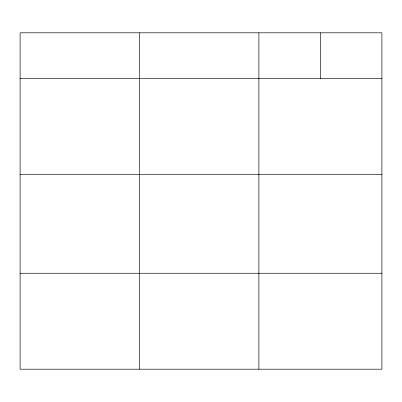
<?xml version="1.0" encoding="UTF-8"?>
<svg xmlns="http://www.w3.org/2000/svg" width="402" height="402" viewBox="0 0 402 402"><rect width="100%" height="100%" fill="white"/><g stroke="black" fill="none" stroke-linecap="round" stroke-linejoin="round"><path stroke-width="0.6" d="M381.9 174.428L381.9 32.808L20.1 32.808L20.1 369.192L381.9 369.192L381.9 174.428L20.1 174.428M20.1 78.501L381.9 78.501M20.1 273.265L381.9 273.265M320.394 32.808L320.394 78.501M258.888 32.808L258.888 369.192M139.494 32.808L139.494 369.192"/></g></svg>
